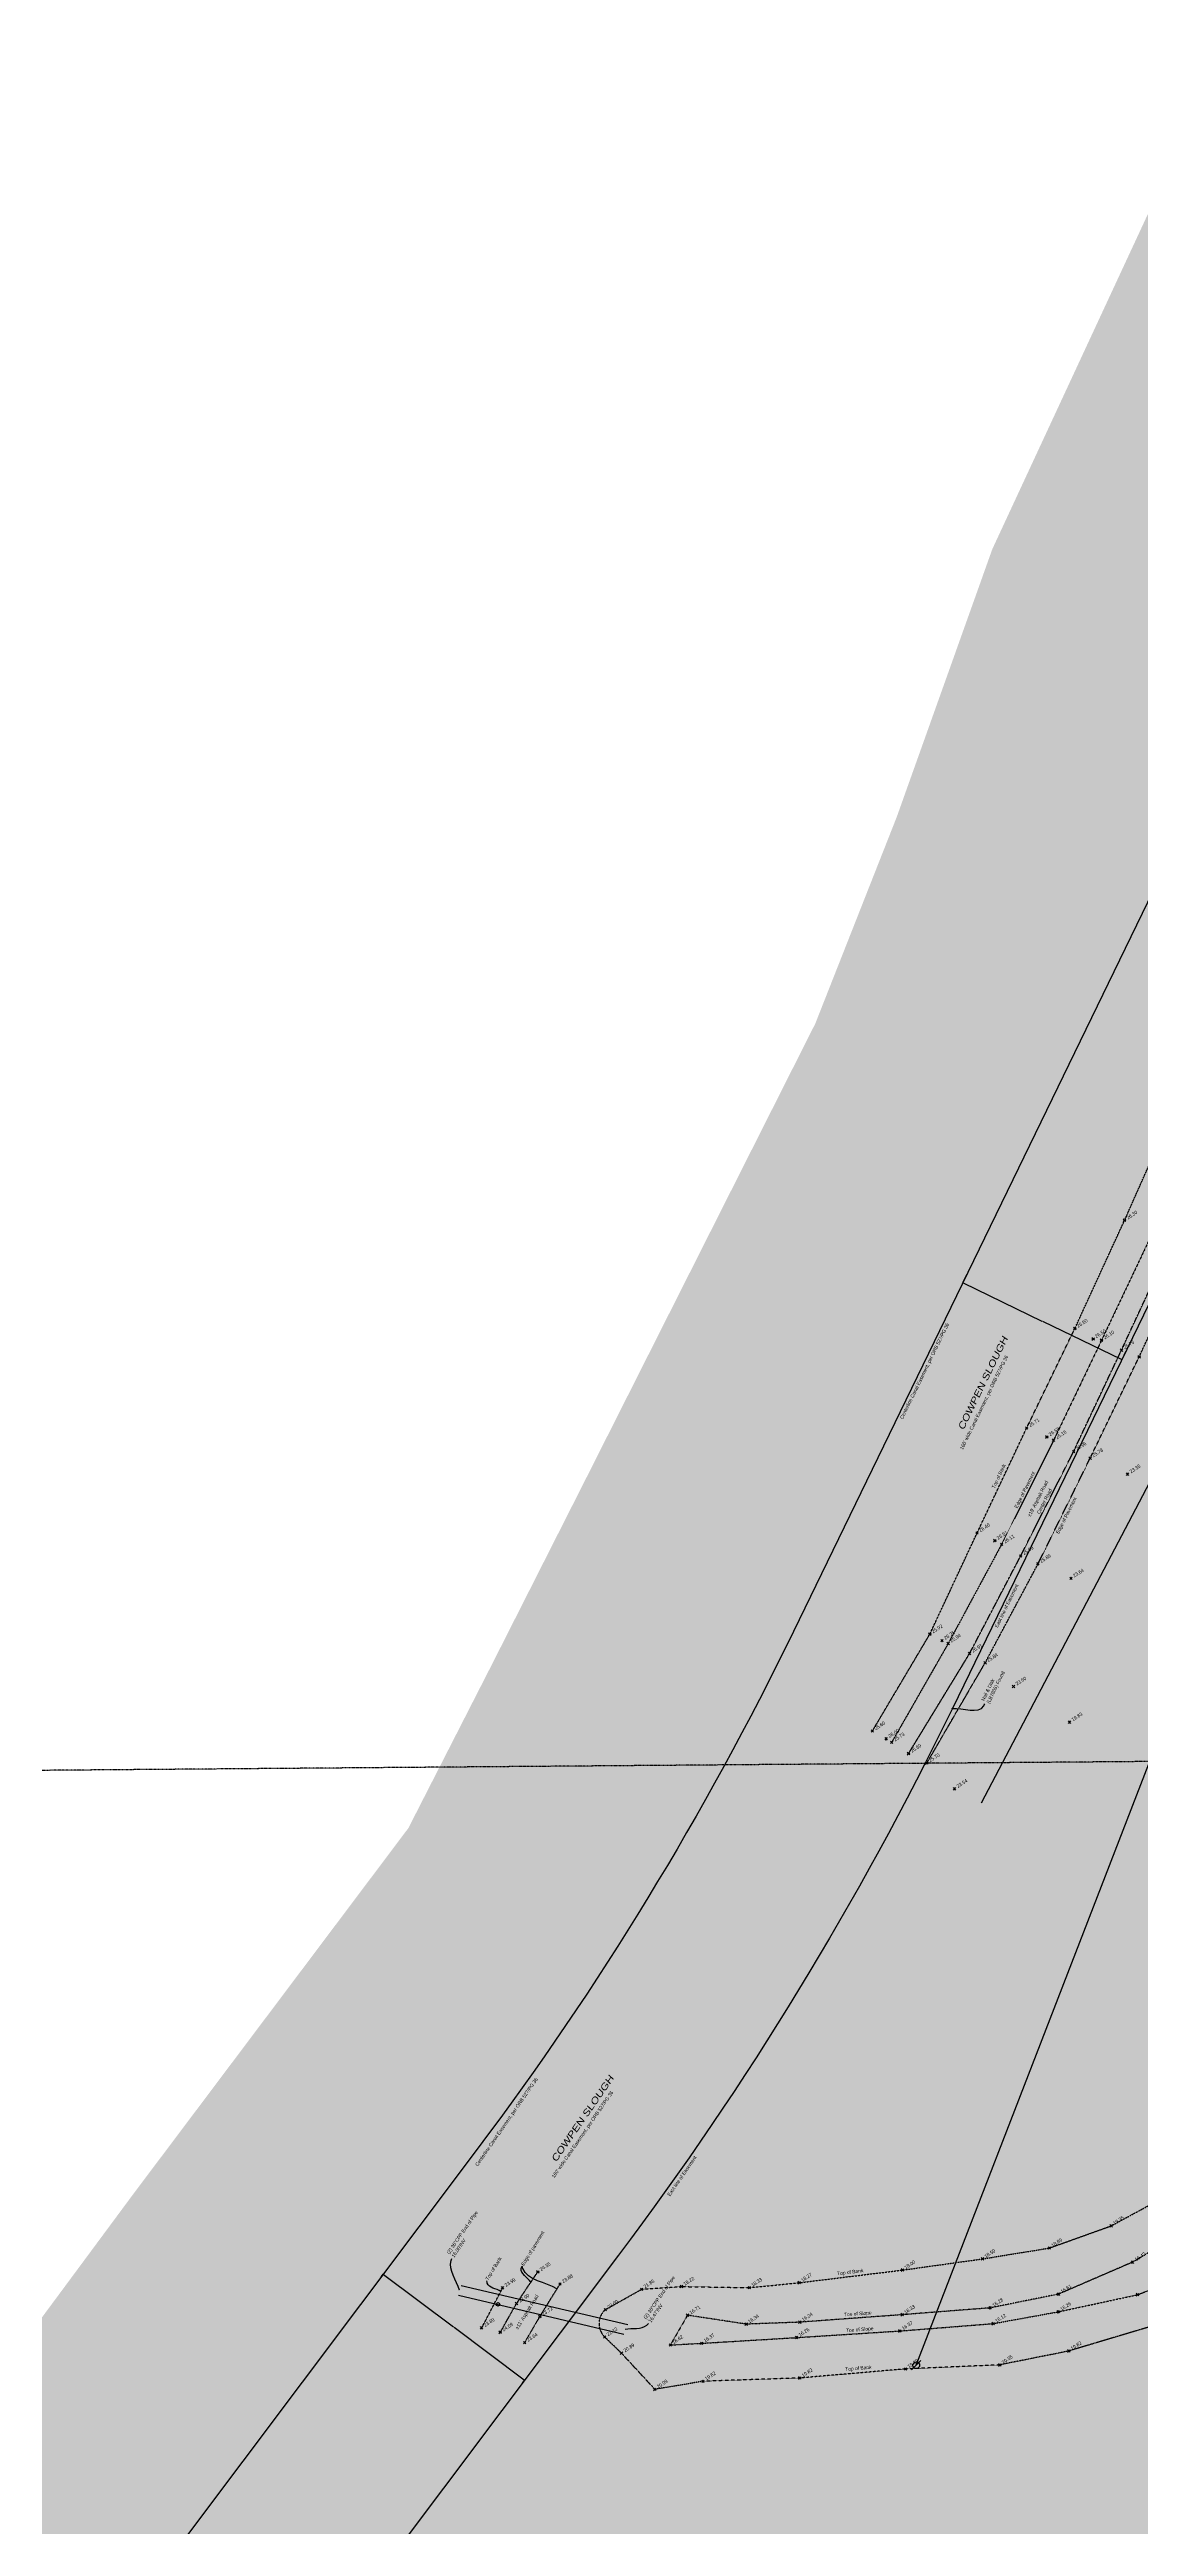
# Model space of a CAD drawing. Header units: inches. Extents: x -625442 to 34963, y -27993 to 66986.
# Drawn here: x -108083 to -102156, y 22077 to 35544 of the extents above; entities that cross this region are included whole.
import ezdxf
from ezdxf.enums import TextEntityAlignment as Align

# ---------------------------------------------------------------- set-up
doc = ezdxf.new("R2010")
doc.units = ezdxf.units.IN
doc.header["$LTSCALE"] = 0.5
doc.header["$MEASUREMENT"] = 0
doc.header["$PDMODE"] = 35
for name, pattern in [('CENTER2', [1.125, 0.75, -0.125, 0.125, -0.125]), ('DASHED2', [0.375, 0.25, -0.125]), ('DIVIDE2', [0.625, 0.25, -0.125, 0, -0.125, 0, -0.125])]:
    doc.linetypes.add(name, pattern=pattern)
for name, color, linetype in [('BOUNDARY', 7, 'Continuous'), ('CL_ROAD', 227, 'CENTER2'), ('EASEMENT', 7, 'Continuous'), ('EDGE OF PAVEMENT', 253, 'DASHED2'), ('FENCE', 7, 'FEN_LINE'), ('I-DWG-PEN-01', 7, 'Continuous'), ('OVERHEAD WIRE', 251, 'OHE_POWER_LINE'), ('POWER POLE WOODMARK', 2, 'Continuous'), ('SECTION LINE', 101, 'DIVIDE2'), ('SPOT ELEVATION TEXT', 252, 'Continuous'), ('STORM SEWER', 252, 'STORM'), ('SURVEY MONUMENTS', 1, 'Continuous'), ('TEXT', 7, 'Continuous'), ('TOE OF SLOPE', 36, 'DIVIDE2'), ('TOP OF BANK', 252, 'DASHED2')]:
    doc.layers.add(name, color=color, linetype=linetype)
doc.styles.add('BLDG', font='IC-Romans.shx', dxfattribs={"width": 0.8})
doc.styles.add('BRG', font='swissc.ttf', dxfattribs={"width": 1.5, "oblique": 8})
doc.styles.add('ROMANS', font='ROMANS.SHX', dxfattribs={"height": 0.2})
doc.styles.get("Standard").update_dxf_attribs({"font": 'Arial.ttf'})
doc.styles.add('TXT', font='IC-Romans.shx')
doc.linetypes.add('FEN_LINE', pattern='A,0.5,-0.2,[" X ",Standard,S=0.1,R=0,X=-0.1,Y=-0.05],-0.25', length=0.95)
doc.linetypes.add('OHE_POWER_LINE', pattern='A,0.43,["OE",ROMANS,S=0.07,R=0,X=0,Y=-0.036398],0.009979,-0.121091', length=0.56107)
doc.linetypes.add('STORM', pattern='A,1.5,-0.25,["STM",Standard,S=0.1,R=0,X=-0.1,Y=-0.05],-0.25', length=2)
doc.dimstyles.new('20 SCALE', dxfattribs={"dimtxt": 1.6, "dimasz": 2, "dimexe": 0.18, "dimexo": 0.0625, "dimgap": 0.04, "dimtad": 0, "dimdec": 1, "dimzin": 0, "dimdsep": 46, "dimtxsty": 'BLDG', "dimcen": 0.09, "dimaunit": 1, "dimadec": 4, "dimazin": 0, "dimtfac": 1, "dimtdec": 1, "dimtofl": 0, "dimtmove": 2, "dimatfit": 3, "dimfxl": 1, "dimtolj": 1, "dimtzin": 0, "dimarcsym": 0})

# ---------------------------------------------------------------- blocks, each defined once
blk = doc.blocks.new('SPT10')
at = {"color": 0, "linetype": 'Continuous'}
for p, q in [((-0.35, -0.35), (0.35, 0.35)), ((0.35, -0.35), (-0.35, 0.35))]:
    blk.add_line(p, q, dxfattribs=at)
blk = doc.blocks.new('SPT4')
at = {"color": 0, "linetype": 'Continuous'}
blk.add_circle((0, 0), 0.5, dxfattribs=at)
blk = doc.blocks.new('SPT3')
at = {"color": 0, "linetype": 'ByBlock', "const_width": 0.25, "flags": 128}
blk.add_lwpolyline([(-0.125, 0, 1), (0.125, 0, 1)], format="xyb", close=True, dxfattribs=at)
blk = doc.blocks.new('SPT28')
at = {"color": 0, "linetype": 'Continuous'}
blk.add_line((0.53, 0.53), (-0.53, -0.53), dxfattribs=at)
blk.add_circle((0, 0), 0.375, dxfattribs=at)
blk = doc.blocks.new('*D738')
at = {"layer": 'DEFPOINTS', "color": 0, "transparency": 16777216}
for p in [(-103100, 28883), (-102257, 28421), (-102236, 28464)]:
    blk.add_point(p, dxfattribs=at)
at = {"layer": 'TEXT', "color": 0, "lineweight": -2, "transparency": 16777216}
for p, q in [((-103100, 28883), (-103121, 28840)), ((-103119, 28839), (-102691, 28631)), ((-102259, 28421), (-102686, 28629)), ((-102236, 28464), (-102257, 28420))]:
    blk.add_line(p, q, dxfattribs=at)
at = {"layer": 'TEXT', "color": 0, "transparency": 16777216}
for points in [[(-103119, 28839), (-103119, 28839), (-103121, 28840)], [(-102259, 28422), (-102259, 28421), (-102257, 28421)]]:
    blk.add_solid(points, dxfattribs=at)
at = {"layer": 'TEXT', "color": 0, "transparency": 16777216, "insert": (-102689, 28630), "char_height": 1.6, "attachment_point": 5, "rotation": 334.108, "style": 'BLDG'}
blk.add_mtext("\\A1;960.0'", dxfattribs=at)
blk = doc.blocks.new('*D739')
at = {"layer": 'DEFPOINTS', "color": 0, "transparency": 16777216}
for p in [(-106281, 23433), (-105513, 22857), (-105502, 22872)]:
    blk.add_point(p, dxfattribs=at)
at = {"layer": 'TEXT', "color": 0, "lineweight": -2, "transparency": 16777216}
for p, q in [((-106281, 23434), (-106270, 23449)), ((-106268, 23447), (-105888, 23162)), ((-105504, 22873), (-105884, 23159)), ((-105513, 22857), (-105502, 22872))]:
    blk.add_line(p, q, dxfattribs=at)
at = {"layer": 'TEXT', "color": 0, "transparency": 16777216}
for points in [[(-106268, 23448), (-106268, 23447), (-106270, 23449)], [(-105503, 22874), (-105504, 22873), (-105502, 22872)]]:
    blk.add_solid(points, dxfattribs=at)
at = {"layer": 'TEXT', "color": 0, "transparency": 16777216, "insert": (-105886, 23160), "char_height": 1.6, "attachment_point": 5, "rotation": 323.0996, "style": 'BLDG'}
blk.add_mtext("\\A1;960.0'", dxfattribs=at)

msp = doc.modelspace()

# ---------------------------------------------------------------- hatches: boundary and pattern name
at = {"layer": 'I-DWG-PEN-01', "true_color": 0xf7abae}
h = msp.add_hatch(color=241, dxfattribs=at)
h.dxf.hatch_style = 1
h.paths.add_polyline_path([(-100957.57866, 28706.15208), (-100362.58568, 29690.66082), (-99146.11653, 32085.3087), (-98780.92454, 32962.22505), (-98555.88498, 33891.39844), (-98391.13543, 34838.63486), (-98111.75584, 36104.40848), (-97705.87089, 37944.79637), (-97357.0879, 39427.21599), (-97272.12957, 40127.08882), (-97056.45627, 41917.44814), (-96914.01211, 43220.30303), (-96609.02474, 44896.58058), (-96307.95184, 46877.43979), (-96094.33005, 49462.95654), (-96094.315, 49462.95591), (-95778.43023, 53046.71728), (-95551.07756, 56628.18469), (-95474.06918, 58038.04651), (-95354.63501, 58316.39949), (-95243.43547, 59384.90037), (-95028.18208, 60553.21316), (-94715.82127, 61530.19717), (-94075.69796, 62742.663), (-93478.64811, 63729.64608), (-93083.35246, 64339.51759), (-92291.58733, 65280.22816), (-90855.85068, 66986.05302), (-95047.65514, 66986.05302), (-95846.80086, 66161.42762), (-96824.51555, 64811.7389), (-97984.68745, 63135.12856), (-98695.20724, 62088.65336), (-99125.95599, 61077.62322), (-99460.21651, 59744.27503), (-99832.91005, 58125.47746), (-100010.14321, 57121.57763), (-100064.26971, 54733.75191), (-99969.75295, 52216.36051), (-99964.96306, 50065.31694), (-99907.1783, 49414.42873), (-99800.41991, 49002.25161), (-99518.96209, 48405.80823), (-99230.10236, 48034.61032), (-99247.26911, 44337.82243), (-99305.79405, 41045.88106), (-99340.91757, 39530.44823), (-99465.75371, 37808.67109), (-99980.927, 37641.58966), (-100586.47482, 37158.40532), (-101185.52462, 36297.32724), (-102021.64209, 34850.91106), (-102960.30456, 32828.253), (-103480.06134, 31370.82707), (-103922.53217, 30247.78585), (-105161.19283, 27789.16552), (-105676.52269, 26769.90503), (-106133.71298, 25873.83289), (-106867.98903, 24896.60741), (-107623.72998, 23890.81495), (-108552.07417, 22636.26744), (-110251.17665, 20340.13114), (-111817.79908, 18382.13574), (-113305.66941, 16498.42923), (-114639.1432, 15147.48037), (-114639.1432, 10672.08111), (-113785.26824, 11364.78666), (-112077.51122, 12939.11382), (-111403.60955, 13698.36476), (-110515.39398, 14843.55183), (-109717.89458, 15940.69409), (-109055.33777, 16776.055), (-108464.62225, 17372.48298), (-107148.46211, 19352.51021), (-106082.60507, 21047.87083), (-105388.55808, 22044.48814), (-104262.17075, 23661.92487), (-103138.23265, 25275.84462), (-102383.53624, 26393.5828), (-101657.25179, 27572.15349)])
at = {"layer": 'I-DWG-PEN-01', "true_color": 0xedee99}
h = msp.add_hatch(color=61, dxfattribs=at)
h.dxf.hatch_style = 1
h.paths.add_polyline_path([(-97249.07687, 28214.19198), (-97361.17318, 29846.59999), (-97353.79262, 30054.0043), (-97189.09289, 30230.14189), (-96943.49166, 30423.59989), (-96791.93745, 30461.4854), (-96616.41954, 30419.02713), (-95489.2004, 29687.93072), (-95124.24328, 29603.20213), (-94919.64439, 29647.40755), (-94633.9447, 29774.50197), (-94289.25745, 29973.43249), (-93644.29443, 30632.6096), (-93473.89909, 30806.76021), (-93155.68974, 30968.05738), (-93012.89219, 31040.44006), (-92881.55555, 31031.41971), (-92707.63901, 30951.52889), (-91987.93089, 30955.14334), (-91873.58553, 31068.12197), (-91786.02942, 31256.431), (-91692.75817, 31564.57164), (-91586.07812, 31917.01101), (-91508.03057, 32064.60802), (-91524.44289, 32820.87927), (-92436.49406, 32860.12059), (-92799.85691, 32974.11916), (-93378.69379, 33067.01031), (-94101.48367, 33430.59105), (-94586.6365, 33629.97762), (-95155.06087, 33736.5131), (-95917.3229, 33659.0843), (-96181.17982, 33514.69104), (-96553.93029, 33376.57454), (-96956.00374, 33376.57454), (-97170.84433, 33672.3527), (-97212.4801, 33976.10238), (-97184.06813, 34252.18438), (-96976.04585, 34780.13803), (-96193.40009, 36059.55906), (-96075.22567, 36308.87316), (-96226.23186, 37785.0924), (-96171.92742, 38668.83399), (-96104.6127, 39041.853), (-95933.2726, 39202.8826), (-95776.21677, 39202.8826), (-95688.76742, 39126.44292), (-95404.07838, 38816.08369), (-95308.32322, 38384.83593), (-95108.15124, 38122.16407), (-94875.50335, 37903.73152), (-94693.32372, 37851.61314), (-93741.12429, 37932.25582), (-93802.23279, 39520.04551), (-93836.60187, 40543.13307), (-93822.21084, 41161.6545), (-93556.01947, 43308.08218), (-93456.15056, 44733.83157), (-93527.43669, 45237.05102), (-93732.07829, 45655.24914), (-93870.30194, 45998.02136), (-93812.48159, 46691.40174), (-93709.3174, 47287.15489), (-93441.31826, 48135.24497), (-93217.73772, 48814.7345), (-93121.51282, 49466.72276), (-92813.17324, 50491.27705), (-92308.51921, 51848.68462), (-92075.76381, 52400.1257), (-91326.2495, 53479.54578), (-90704.36062, 54375.16489), (-90081.78118, 55552.96334), (-89795.76122, 56183.15702), (-89711.89895, 56718.00371), (-91785.54545, 56495.52223), (-93463.75175, 56643.70866), (-94754.95178, 56643.70866), (-95546.84267, 56705.7166), (-95551.07756, 56628.18469), (-95777.36309, 53063.52788), (-95514.22457, 53048.31343), (-94990.28286, 52910.85018), (-94571.53375, 52625.8137), (-94326.48769, 52459.01438), (-93968.69759, 52156.81601), (-93754.68972, 51784.78921), (-93693.50293, 51339.33324), (-93702.76955, 51037.94389), (-93843.86856, 50505.399), (-94019.37224, 50103.05146), (-94294.73059, 49736.09969), (-94671.74429, 49386.4067), (-94792.75848, 49344.98993), (-95764.01073, 49449.26368), (-96094.315, 49462.95591), (-96094.55606, 49460.22105), (-96307.95184, 46877.43979), (-96609.02474, 44896.58058), (-96914.01211, 43220.30303), (-97056.45627, 41917.44814), (-97272.12957, 40127.08882), (-97357.0879, 39427.21599), (-97705.87089, 37944.79637), (-98111.75584, 36104.40848), (-98391.13543, 34838.63486), (-98555.88498, 33891.39844), (-98780.92454, 32962.22505), (-99146.11653, 32085.3087), (-100362.58568, 29690.66082), (-100957.57866, 28706.15208), (-101657.25179, 27572.15349), (-102383.53624, 26393.5828), (-103138.23265, 25275.84462), (-104262.17075, 23661.92487), (-105388.55808, 22044.48814), (-106082.60507, 21047.87083), (-107148.46211, 19352.51021), (-108464.62225, 17372.48298), (-109055.33777, 16776.055), (-109717.89458, 15940.69409), (-110061.8265, 15467.53731), (-109922.99168, 15377.95787), (-109504.94006, 15293.56208), (-108989.76677, 15310.44185), (-108276.12252, 15559.41084), (-107122.10702, 15921.17049), (-106334.35821, 16074.2255), (-105204.52706, 16137.89288), (-103260.27884, 15962.70127), (-102540.24244, 15897.82049), (-101641.04587, 15966.96898), (-101265.07129, 16393.91513), (-100799.38407, 17145.3363), (-100402.64854, 17852.43804), (-100111.56674, 18371.23314), (-99962.42939, 18637.04065), (-99471.68691, 19217.76474), (-99103.29115, 19653.70886), (-98799.32257, 20346.20761), (-98706.64206, 20604.12182), (-98687.56789, 21042.61081), (-98796.58244, 21453.8666), (-99047.32231, 21835.16218), (-99391.86722, 22278.64299), (-99642.06619, 22479.21281), (-99974.74668, 22635.82064), (-100284.41394, 22865.14131), (-100428.39867, 23144.11203), (-100356.91325, 23418.86596), (-100256.05504, 23661.23464), (-100043.10764, 23943.12504), (-99672.52792, 24147.63286), (-99329.60573, 24180.7977), (-98895.41224, 24283.05007), (-98575.32212, 24439.97528), (-98162.42337, 24835.86733), (-97665.81893, 25234.54495), (-97428.39538, 25618.29638), (-97203.23482, 26065.48717), (-97124.43289, 26487.36446)])
h.paths.add_polyline_path([(-85830.51263, 66986.05302), (-90855.85068, 66986.05302), (-92291.58733, 65280.22816), (-93083.35246, 64339.51759), (-93478.64811, 63729.64608), (-94075.69796, 62742.663), (-94715.82127, 61530.19717), (-95028.18208, 60553.21316), (-95243.43547, 59384.90037), (-95354.63501, 58316.39949), (-94656.49207, 58859.61827), (-93988.71123, 59279.7854), (-93380.99265, 59579.90522), (-93177.6535, 59644.44463), (-92442.18784, 59644.44463), (-92174.34527, 59486.48407), (-91963.58286, 59326.32958), (-91629.8846, 59174.95084), (-90488.08226, 59042.9139), (-89987.10784, 59044.37447), (-89383.07599, 59185.64013), (-89065.61212, 59277.43431), (-88606.11689, 59428.33852), (-87385.67128, 59408.31264), (-87381.79744, 59435.41027), (-87276.19916, 60778.77909), (-87182.69634, 61968.27542), (-87067.79255, 62509.5785), (-86900.21746, 62893.50249), (-86518.74127, 63280.42466), (-85946.90774, 63580.98511), (-85830.51263, 63642.16335)])

# ---------------------------------------------------------------- linework, layer by layer
at = {"layer": 'BOUNDARY'}
msp.add_lwpolyline([(-95220.80268, 64043.88481), (-95998.24827, 63093.9977, 0.1626301766), (-98581.27069, 56302.95768), (-99295.33756, 38905.7259, -0.1030827088), (-100436.51138, 34369.63044), (-104041.13928, 26943.56825, -0.0480698895), (-105759.29655, 24128.35616), (-112751.13138, 14816.23434, -0.0821429728), (-115452.61013, 12233.93995), (-116282.58151, 11667.43194, -0.0683606838), (-119075.16348, 10275.42918), (-124667.80823, 8385.33493, -0.0559828453), (-126544.08142, 7977.44989), (-126582.75851, 7973.48282, 0.1646773725), (-130598.35836, 6138.4667), (-131667.98157, 5131.84879, 0.0898707178), (-134097.89113, 1844.09453)], format="xyb", dxfattribs=at)
at = {"layer": 'CL_ROAD'}
msp.add_lwpolyline([(-103415.81911, 26278.85106), (-103083.91425, 26823.08728), (-102806.24996, 27353.88551), (-102518.94764, 27921.17188), (-102258.80252, 28472.3442), (-101988.51302, 29053.4341), (-101739.13905, 29591.55351), (-101443.23432, 30180.54676), (-101206.61389, 30715.9731), (-100956.09777, 31255.70594), (-100702.23985, 31783.04412), (-100442.86979, 32332.66988), (-100184.36452, 32867.21318), (-99907.13214, 33444.93484), (-99647.64983, 33975.56318), (-99370.29159, 34580.98633), (-99150.83267, 35099.35513), (-98926.27925, 35700.16904)], dxfattribs=at)
at = {"layer": 'EASEMENT'}
msp.add_lwpolyline([(-95255.35094, 62485.96518, 0.1626301766), (-97622.07832, 56263.58777), (-98336.14519, 38866.35599, -0.1030827088), (-99572.87769, 33950.42063), (-103177.50559, 26524.35845, -0.0480698895), (-104991.60308, 23551.94768), (-111983.43791, 14239.82586, -0.0821429728), (-114911.40353, 11441.03679), (-115741.37491, 10874.52878, -0.0683606838), (-118767.79985, 9365.96362), (-124360.4446, 7475.86938, -0.0559828453), (-126446.12912, 7022.46018), (-126484.80621, 7018.49311, 0.1646773725), (-129940.43815, 5439.36656), (-131010.06136, 4432.74865, 0.0898707178), (-133236.49712, 1420.3017)], format="xyb", dxfattribs=at)
at = {"layer": 'EDGE OF PAVEMENT'}
for points in [[(-99047.19097, 35735.71479), (-99266.52038, 35149.5342), (-99490.39874, 34622.40955), (-99757.16687, 34033.08692), (-100015.72036, 33484.0535), (-100287.13178, 32921.48979), (-100550.24963, 32375.32108), (-100808.97373, 31823.51402), (-101056.61551, 31298.52369), (-101299.30332, 30766.06373), (-101545.93704, 30231.1613), (-101833.59532, 29642.48408), (-102091.71524, 29107.0741), (-102367.26167, 28526.12593), (-102627.15995, 27983.58295), (-102909.837, 27417.01012), (-103200.4082, 26877.48219), (-103507.29575, 26340.46451)], [(-105634.43711, 23132.15583), (-105545.87381, 23289.20545), (-105430.48813, 23460.82805)], [(-105501.41929, 23076.44017), (-105418.91665, 23218.2223), (-105309.34589, 23395.64573)]]:
    msp.add_lwpolyline(points, dxfattribs=at)
msp.add_lwpolyline([(-103316.04759, 26227.6778), (-102999.57587, 26772.30209), (-102711.88929, 27310.64956), (-102428.58954, 27885.51599), (-102162.74071, 28435.54641), (-101892.31426, 29018.27621), (-101640.48566, 29552.46572), (-101347.17646, 30154.8772), (-101286.64485, 30288.69018, -0.0921253929), (-101211.14042, 30374.888), (-101142.48043, 30424.88677), (-101031.04359, 30494.25608, -0.149683944), (-100743.69283, 30570.58593), (-100450.49015, 30574.35917, -0.0738589432), (-100051.21507, 30465.18934), (-99430.7017, 30242.82683), (-98748.36685, 29992.61674), (-98121.80602, 29772.34192), (-97764.08735, 29641.93724, -0.083848998), (-97351.41667, 29371.85008), (-97077.02508, 29113.85756), (-96688.73185, 28741.85482), (-96532.46994, 28555.50208)], format="xyb", dxfattribs=at)
at = {"layer": 'FENCE'}
msp.add_lwpolyline([(-101324.2805, 29245.15852), (-103020.63574, 26009.28875)], dxfattribs=at)
at = {"layer": 'OVERHEAD WIRE'}
msp.add_lwpolyline([(-103373.64107, 22953.34133), (-101639.83972, 27442.09527)], dxfattribs=at)
at = {"layer": 'SECTION LINE'}
msp.add_line((-89577.99515, 26336.05729), (-153965.77837, 25821.4055), dxfattribs=at)
at = {"layer": 'STORM SEWER'}
for points in [[(-105860.96146, 23334.84392), (-104962.39815, 23122.95868)], [(-104941.19256, 23173.2393), (-105845.92749, 23384.81061)]]:
    msp.add_lwpolyline(points, dxfattribs=at)
at = {"layer": 'TOE OF SLOPE'}
for points in [[(-101925.67454, 23677.02965), (-102197.41659, 23514.4534), (-102599.70851, 23340.3178), (-102970.9025, 23265.54618), (-103450.40152, 23228.28859), (-104006.06391, 23187.65279), (-104298.42499, 23177.04502), (-104616.59501, 23225.59677)], [(-104616.59501, 23225.59677), (-104710.30632, 23063.98075), (-104539.65558, 23073.11425), (-104023.98002, 23104.25684), (-103462.68852, 23140.16259), (-102955.64575, 23180.16782), (-102601.95077, 23244.35061), (-102171.73171, 23337.04428), (-102019.80342, 23395.97652), (-101886.03552, 23456.98957), (-101667.24027, 23349.43773), (-101352.29998, 23126.80977), (-101140.78924, 22973.4816), (-100935.73471, 22925.16375), (-100697.62707, 22910.46412), (-100395.90068, 22878.48578), (-99967.97, 22827.26439), (-99354.9774, 22660.96147), (-98781.40416, 22510.62271), (-98343.5436, 22396.90767), (-98132.27892, 22387.48296), (-97885.93465, 22389.6409), (-97855.90781, 22323.77105)]]:
    msp.add_lwpolyline(points, dxfattribs=at)
at = {"layer": 'TOP OF BANK'}
for points in [[(-103612.27716, 26401.52853), (-103300.16494, 26928.04014), (-103043.19454, 27478.21184), (-102773.8487, 28049.01205), (-102512.1303, 28589.69922), (-102242.023, 29177.96393), (-102001.16339, 29720.9616), (-101720.69178, 30300.3233), (-101475.23464, 30843.87838), (-101189.06559, 31376.77666), (-100954.35496, 31885.05895), (-100695.73837, 32433.70202), (-100425.07705, 32975.4574), (-100140.27179, 33540.88554), (-99896.00577, 34089.55894), (-99631.5443, 34681.83316), (-99411.64622, 35199.19626), (-99177.25322, 35776.08766)], [(-105734.81377, 23156.9266), (-105620.94364, 23374.62862)]]:
    msp.add_lwpolyline(points, dxfattribs=at)
msp.add_lwpolyline([(-102083.5307, 23168.98638), (-102544.76108, 23030.95932), (-102919.85815, 22955.46415), (-103431.83552, 22933.4662), (-104006.59684, 22884.13562), (-104532.80561, 22866.56048), (-104794.16309, 22822.69163), (-104975.19876, 23018.98155), (-105066.76334, 23107.29357, -0.4387343239), (-105063.28214, 23255.94957), (-104866.17893, 23366.88555), (-104649.43943, 23381.53946), (-104281.11124, 23375.59362), (-104010.15359, 23402.33526), (-103448.7054, 23471.22951), (-103013.57276, 23531.95157), (-102650.82978, 23591.01277), (-102314.81872, 23711.55026), (-102009.13397, 23877.12306)], format="xyb", dxfattribs=at)

# ---------------------------------------------------------------- block references
at = {"layer": 'POWER POLE WOODMARK', "xscale": 48, "yscale": 48, "zscale": 48}
msp.add_blockref('SPT28', (-103373.64107, 22953.34133), dxfattribs=at)
at = {"layer": 'SPOT ELEVATION TEXT', "xscale": 19.2, "yscale": 19.2, "zscale": 19.2}
for p in [(-102242.023, 29177.96393), (-102512.1303, 28589.69922), (-102412.52983, 28533.26477), (-102367.26167, 28526.12593), (-102258.80252, 28472.3442), (-102162.74071, 28435.54641), (-102773.8487, 28049.01205), (-102664.33868, 28000.57855), (-102627.15995, 27983.58295), (-102518.94764, 27921.17188), (-102428.58954, 27885.51599), (-102225.07396, 27798.29507), (-103043.19454, 27478.21184), (-102946.99472, 27437.05395), (-102909.837, 27417.01012), (-102806.24996, 27353.88551), (-102711.88929, 27310.64956), (-102532.73763, 27231.78187), (-103300.16494, 26928.04014), (-103233.91421, 26892.86505), (-103200.4082, 26877.48219), (-103083.91425, 26823.08728), (-102999.57587, 26772.30209), (-102845.36032, 26644.16452), (-103612.27716, 26401.52853), (-102540.46995, 26449.73044), (-103536.52724, 26359.58381), (-103507.29575, 26340.46451), (-103415.81911, 26278.85106), (-103316.04759, 26227.6778), (-103165.38098, 26087.3154), (-102314.81872, 23711.55026), (-102650.82978, 23591.01277), (-105430.48813, 23460.82805), (-103448.7054, 23471.22951), (-103013.57276, 23531.95157), (-102197.41659, 23514.4534), (-105620.94364, 23374.62862), (-105309.34589, 23395.64573), (-104866.17893, 23366.88555), (-104649.43943, 23381.53946), (-104281.11124, 23375.59362), (-104010.15359, 23402.33526), (-102599.70851, 23340.3178), (-102171.73171, 23337.04428), (-105734.81377, 23156.9266), (-105545.87381, 23289.20545), (-105418.91665, 23218.2223), (-105063.28214, 23255.94957), (-104616.59501, 23225.59677), (-104298.42499, 23177.04502), (-104006.06391, 23187.65279), (-103450.40152, 23228.28859), (-102970.9025, 23265.54618), (-102955.64575, 23180.16782), (-102601.95077, 23244.35061), (-105634.43711, 23132.15583), (-105501.41929, 23076.44017), (-105066.76334, 23107.29357), (-104710.30632, 23063.98075), (-104539.65558, 23073.11425), (-104023.98002, 23104.25684), (-103462.68852, 23140.16259), (-102544.76108, 23030.95932), (-104975.19876, 23018.98155), (-103431.83552, 22933.4662), (-102919.85815, 22955.46415), (-104794.16309, 22822.69163), (-104532.80561, 22866.56048), (-104006.59684, 22884.13562)]:
    msp.add_blockref('SPT10', p, dxfattribs=at)
at = {"layer": 'SURVEY MONUMENTS', "xscale": 19.2, "yscale": 19.2, "zscale": 19.2}
for name, p in [('SPT3', (-103177.74646, 26523.7778)), ('SPT4', (-105646.97962, 23284.55992))]:
    msp.add_blockref(name, p, dxfattribs=at)

# ---------------------------------------------------------------- texts
at = {"layer": 'SPOT ELEVATION TEXT', "style": 'BLDG', "width": 0.8}
for s, p in [('26.30', (-102196.91082, 29199.56374)), ('26.60', (-102467.01812, 28611.29903)), ('26.50', (-102367.41765, 28554.86458)), ('26.10', (-102322.14949, 28547.72575)), ('25.75', (-102213.69034, 28493.94401)), ('26.71', (-102728.73652, 28070.61186)), ('26.58', (-102619.2265, 28022.17836)), ('26.16', (-102582.04777, 28005.18277)), ('25.96', (-102473.83546, 27942.77169)), ('25.78', (-102383.47737, 27907.1158)), ('23.36', (-102179.96179, 27819.89488)), ('26.40', (-102998.08237, 27499.81165)), ('26.51', (-102901.88255, 27458.65377)), ('26.11', (-102864.72483, 27438.60993)), ('25.99', (-102761.13779, 27375.48533)), ('25.89', (-102666.77712, 27332.24937)), ('23.64', (-102487.62545, 27253.38169)), ('25.92', (-103255.05276, 26949.63996)), ('26.25', (-103188.80204, 26914.46487)), ('25.94', (-103155.29603, 26899.082)), ('25.91', (-103038.80207, 26844.68709)), ('25.84', (-102954.4637, 26793.90191)), ('23.60', (-102800.24815, 26665.76433)), ('25.60', (-103567.16498, 26423.12834)), ('26.00', (-103491.41506, 26381.18362)), ('19.83', (-102495.35778, 26471.33026)), ('25.73', (-103462.18357, 26362.06432)), ('25.69', (-103370.70693, 26300.45087)), ('25.70', (-103270.93542, 26249.27761)), ('23.54', (-103120.26881, 26108.91522)), ('19.35', (-102269.70654, 23733.15008)), ('18.50', (-102968.46058, 23553.55138)), ('18.89', (-102605.7176, 23612.61259)), ('24.35', (-105385.37595, 23482.42786)), ('23.88', (-105264.23372, 23417.24555)), ('18.27', (-103965.04142, 23423.93507)), ('18.00', (-103403.59323, 23492.82933)), ('16.43', (-102152.30441, 23536.05321)), ('23.99', (-105575.83146, 23396.22843)), ('23.90', (-105500.76163, 23310.80526)), ('23.00', (-105018.16996, 23277.54938)), ('21.86', (-104821.06675, 23388.48536)), ('19.22', (-104604.32725, 23403.13927)), ('18.33', (-104235.99906, 23397.19343)), ('16.28', (-102925.79032, 23287.14599)), ('16.61', (-102554.59633, 23361.91761)), ('23.89', (-105689.7016, 23178.52641)), ('24.09', (-105589.32494, 23153.75564)), ('23.72', (-105373.80447, 23239.82211)), ('16.71', (-104571.48283, 23247.19658)), ('16.34', (-104253.31282, 23198.64483)), ('16.24', (-103960.95174, 23209.25261)), ('16.37', (-103417.57634, 23161.7624)), ('16.33', (-103405.28934, 23249.88841)), ('16.12', (-102910.53358, 23201.76763)), ('16.26', (-102556.83859, 23265.95042)), ('23.64', (-105456.30712, 23098.03999)), ('22.12', (-105021.65117, 23128.89338)), ('20.89', (-104930.08658, 23040.58136)), ('16.62', (-104665.19415, 23085.58057)), ('16.37', (-104494.5434, 23094.71406)), ('16.26', (-103978.86785, 23125.85666)), ('19.82', (-102499.6489, 23052.55913)), ('19.62', (-104487.69343, 22888.16029)), ('19.82', (-103961.48466, 22905.73543)), ('19.38', (-103386.72334, 22955.06602)), ('20.35', (-102874.74597, 22977.06396)), ('20.09', (-104749.05091, 22844.29144))]:
    msp.add_text(s, height=19.2, rotation=33, dxfattribs=at).set_placement(p, align=Align.CENTER)
at = {"layer": 'TEXT'}
for s, insert, char_height, attachment_point, rotation, style in [('Centerline Canal Easement, per ORB 527/PG 36', (-103463.40679, 28103.71929), 19.2, 1, 64.107955621, 'TXT'), ('COWPEN SLOUGH', (-103027.97979, 28301.78142), 36, 2, 64.108055556, 'BRG'), ("160' wide Canal Easement, per ORB 527/PG 36", (-103137.85404, 27937.75645), 19.2, 1, 64.107955621, 'TXT'), ('Top of Bank', (-102964.85171, 27726.79144), 19.2, 1, 64.761985402, 'TXT'), ('Edge of Pavement', (-102841.44821, 27619.91109), 19.2, 1, 63.484268527, 'TXT'), ("%%P19' Asphalt Road", (-102770.43452, 27573.12935), 19.2, 1, 63.140054429, 'TXT'), ('Center Road', (-102719.86428, 27588.17564), 19.2, 1, 63.140054429, 'TXT'), ('Edge of Pavement', (-102616.09815, 27480.15271), 19.2, 1, 63.484268527, 'TXT'), ('East line of Easement', (-102891.77466, 27086.75213), 19.2, 2, 64.107955621, 'TXT'), ('Nail & Disk \\P(LB7805) Found ', (-103021.78441, 26571.30775), 19.2, 1, 64.107955621, 'TXT'), ('COWPEN SLOUGH', (-105201.95832, 24305.48982), 36, 2, 55.389722222, 'BRG'), ('Centerline Canal Easement, per ORB 527/PG 36', (-105772.0124, 24044.97564), 19.2, 1, 55.389855821, 'TXT'), ("160' wide Canal Easement, per ORB 527/PG 36", (-105356.27818, 23980.96562), 19.2, 1, 55.389722222, 'TXT'), ('East line of Easement', (-104728.2677, 23881.76624), 19.2, 1, 55.389722222, 'TXT'), ('(2) 36"CPP End of Pipe\\P16.00\'INV', (-105927.41595, 23566.5963), 19.2, 1, 55.389722222, 'TXT'), ('Edge of pavement', (-105522.46288, 23502.50412), 19.2, 1, 58.301915949, 'TXT'), ('Top of Bank', (-105716.38841, 23423.70708), 19.2, 1, 58.301915949, 'TXT'), ('Top of Bank', (-103804.91045, 23461.54517), 19.2, 1, 6.995685647, 'TXT'), ("%%P11' Asphalt Road", (-105554.67276, 23156.36924), 19.2, 1, 58.301915949, 'TXT'), ('(2) 36"CPP End of Pipe\\P16.47\'INV', (-104857.51672, 23212.86312), 19.2, 1, 55.389722222, 'TXT'), ('Toe of Slope', (-103767.22815, 23238.38524), 19.2, 1, 4.182616273, 'TXT'), ('Toe of Slope', (-103756.79313, 23152.59907), 19.2, 1, 4.182616273, 'TXT'), ('Top of Bank', (-103760.40035, 22941.51119), 19.2, 1, 4.905557467, 'TXT')]:
    msp.add_mtext(s, dxfattribs=dict(at, insert=insert, char_height=char_height, attachment_point=attachment_point, rotation=rotation, style=style))

# ---------------------------------------------------------------- dimensions: what is measured, and where the dimension line sits
for p1, p2, distance, picture, middle in [((-103099.51869, 28883.44476), (-102235.88501, 28464.23496), -48.58532, '*D738', (-102688.91794, 28630.13161)), ((-106281.02639, 23433.48679), (-105513.33292, 22857.07832), 18.95887, '*D739', (-105885.79627, 23160.4436))]:
    dim = msp.add_aligned_dim(p1=p1, p2=p2, distance=distance, dimstyle='20 SCALE', override={"dimpost": "<>'"}, dxfattribs=at)
    dim.commit()
    dim.dimension.update_dxf_attribs({"geometry": picture, "text_midpoint": middle})

# ---------------------------------------------------------------- leaders
at = {"layer": 'TEXT', "path_type": 1}
for points in [[(-103177.50559, 26524.35845), (-103007.13485, 26539.13802), (-103002.00482, 26549.18309)], [(-105855.71334, 23361.607), (-105901.42267, 23523.29863), (-105897.86982, 23534.188)], [(-105467.79388, 23405.34014), (-105519.93574, 23479.20627), (-105515.82912, 23491.85196)], [(-105326.09736, 23368.52078), (-105511.89686, 23480.35958), (-105515.82912, 23491.85196)], [(-105631.12739, 23355.15887), (-105704.7817, 23400.45803), (-105707.11566, 23412.12485)], [(-104955.76505, 23149.30837), (-104837.53691, 23172.11657), (-104827.97059, 23180.45482)]]:
    msp.add_leader(points, dimstyle='20 SCALE', dxfattribs=at)

doc.saveas('drawing.dxf')
